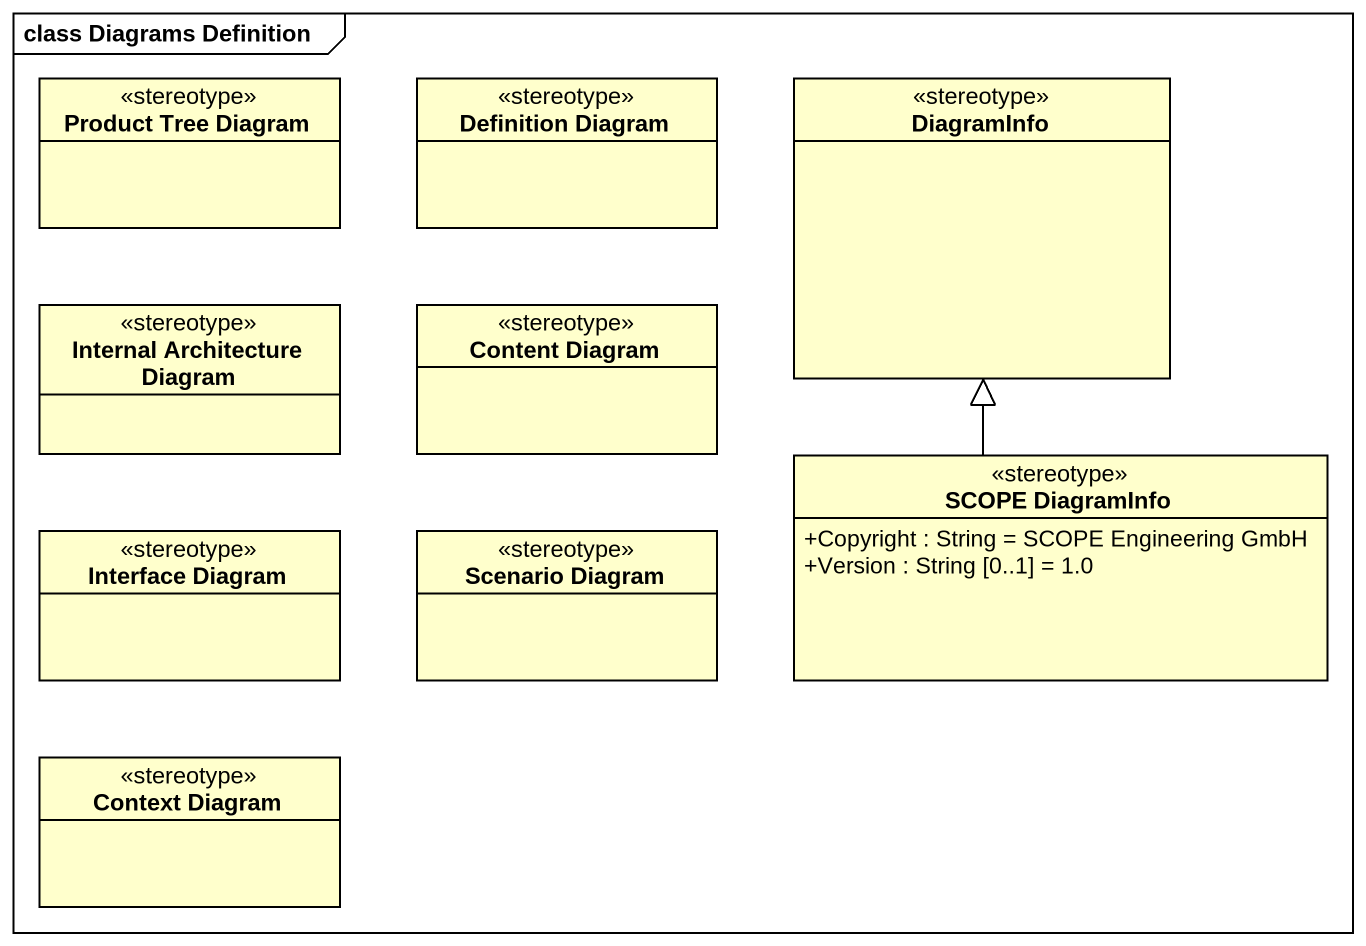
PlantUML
@startuml
mainframe class Diagrams Definition
hide circle
hide empty members
skinparam classAttributeIconSize 0
class "Product Tree Diagram" as Product_Tree_Diagram <<stereotype>>
class "Definition Diagram" as Definition_Diagram <<stereotype>>
class DiagramInfo <<stereotype>>
class "Internal Architecture Diagram" as Internal_Architecture <<stereotype>>
class "Content Diagram" as Content_Diagram <<stereotype>>
class "Interface Diagram" as Interface_Diagram <<stereotype>>
class "Scenario Diagram" as Scenario_Diagram <<stereotype>>
class "SCOPE DiagramInfo" as SCOPE_DiagramInfo <<stereotype>> {
  +Copyright : String = SCOPE Engineering GmbH
  +Version : String [0..1] = 1.0
}
class "Context Diagram" as Context_Diagram <<stereotype>>
SCOPE_DiagramInfo -up-|> DiagramInfo
@enduml
